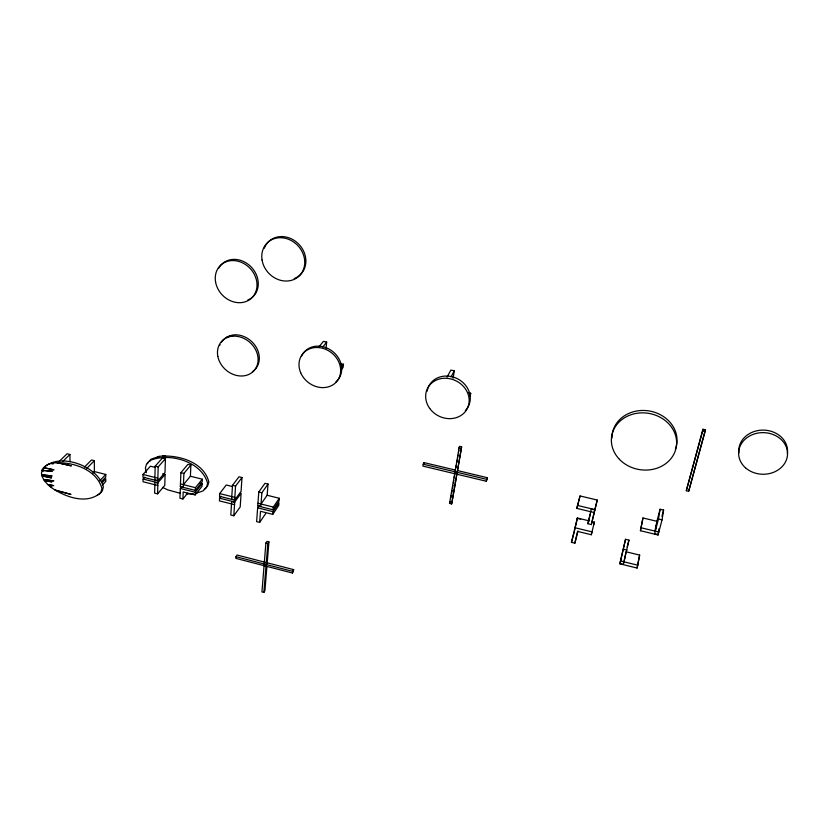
<?xml version="1.0" encoding="UTF-8"?>
<svg xmlns="http://www.w3.org/2000/svg" width="829" height="829" viewBox="0 0 829 829"><rect width="100%" height="100%" fill="white"/><g stroke="black" fill="none" stroke-linecap="round" stroke-linejoin="round"><path stroke-width="1.24" d="M92.62 473.39L94.371 471.577L105.77 474.437L105.76 477.069L101.459 481.639M155.116 467.369L150.422 466.199L143.034 474.468L142.971 477.183L157.779 480.893L165.002 472.54L165.437 458.686L162.484 457.96L155.189 466.188L154.826 479.836L157.79 480.571M144.733 477.203L143.096 479.048L143.044 481.753L157.821 485.462M157.779 480.893L158.173 466.924L165.437 458.686M157.883 483.069L154.919 482.333L154.629 493.1L157.583 493.846L157.893 482.758L165.106 474.395L162.671 473.794M165.106 474.395L164.764 485.4L157.583 493.846M181.872 486.602L180.328 488.488L179.945 498.239L182.919 498.985L187.53 493.286M190.401 476.24L190.888 465.079L187.914 464.344L180.888 472.675L180.349 486.644L195.312 490.395L202.141 481.887L202.276 479.193L190.401 476.24L183.447 484.675M182.919 498.985L183.199 491.939L195.157 494.944L201.975 486.405L202.1 483.711L199.634 483.1M190.888 465.079L183.893 473.421L183.344 487.079L180.359 486.333M195.312 490.395L195.437 487.68L202.276 479.193M195.157 494.944L195.281 492.229L202.1 483.711M232.244 486.488L226.244 484.996L219.675 493.576L219.519 496.302L234.659 500.094L241.063 491.421L241.995 477.535L238.98 476.789L232.503 485.338L231.643 499.017L234.68 499.773M221.032 496.26L219.581 498.177L219.426 500.882L234.534 504.674M234.659 500.094L235.56 486.095L241.995 477.535M233.819 515.762L234.711 501.97L241.115 493.286L240.192 506.975L233.819 515.762L230.814 514.996L231.664 501.524L234.69 502.281M235.954 556.694L235.84 558.373L292.502 573.036L293.694 569.647L237.094 555.026L235.954 556.694L292.668 571.357L293.694 569.647M259.021 505.877L257.653 507.825L256.617 521.628L259.653 522.394L265.746 513.493M267.145 495.265L268.026 484.063L264.979 483.317L258.803 491.97L257.746 505.98L273.062 509.814L279.052 500.985L279.28 498.281L267.145 495.265L261.011 504.022M259.653 522.394L260.503 511.296L272.741 514.374L278.72 505.503L278.948 502.809L272.959 511.659L272.741 514.374M268.026 484.063L261.881 492.737L260.824 506.426L257.767 505.669M267.145 563.72L268.928 541.876L266.979 541.378L265.881 543.047L261.943 591.927L263.85 592.424L264.928 590.704L266.928 566.29M263.85 592.424L267.84 543.544L268.928 541.876M273.062 509.814L273.29 507.089L279.28 498.281M292.502 573.036L292.668 571.357M326.056 348.201L326.667 342.076L323.372 341.341L318.782 347.164M339.952 363.475L343.475 364.273L343.133 367.351L340.957 370.376M705.137 431.474L705.324 429.805L702.899 429.256L686.308 490.727L688.671 491.276L705.137 431.474L702.702 430.925L702.899 429.256M688.671 491.276L705.324 429.805M455.038 469.991L424.013 462.603L423.194 464.209L422.914 466.116L486.271 481.234L486.955 479.576L487.297 477.68L457.515 470.582M423.733 464.509L424.013 462.603M453.121 378.211L454.292 370.843L450.872 370.076L447.08 377.06M656.9 521.296L642.972 517.97L640.423 530.715L658.029 534.954L662.05 519.876L663.583 510.073L660.081 509.244L656.9 521.296L655.273 531.171M658.029 534.954L659.014 528.747M658.122 534.612L654.589 533.762L658.495 519.027L660.081 509.244M654.993 531.285L656.008 525.099M449.536 503.431L459.442 446.313L461.629 446.831L451.67 503.949L449.536 503.431L450.282 501.752M450.903 497.97L451.328 495.452M451.743 492.934L452.157 490.416M452.572 487.898L452.986 485.369M453.401 482.851L453.826 480.333M454.24 477.815L454.655 475.297M455.909 467.732L456.323 465.214M456.738 462.696L457.152 460.178M457.567 457.66L457.981 455.131M458.406 452.613L458.82 450.095M451.67 503.949L461.629 446.831M470.188 396.345L470.706 393.247L468.281 392.697M619.947 563.482L623.387 564.331L628.952 540.125L625.532 539.296L619.864 563.813L637.097 568.052L639.646 555.088L625.999 551.762M637.097 568.052L639.646 555.088M486.271 481.234L487.297 477.68M640.423 530.715L642.972 517.97M624.019 561.824L625.76 553.016M619.864 563.813L625.532 539.296M594.155 512.54L576.808 508.384L580.062 495.96L597.222 500.042L591.336 524.57L587.885 523.731L591.284 509.099L594.756 509.928M580.062 495.96L576.808 508.384M577.989 531.057L574.87 543.192L571.461 542.353L577.378 518.021L589.512 520.944M574.352 531.399L577.378 518.021M42.984 471.649L43.44 469.639M574.87 543.192L577.554 531.399L591.295 534.736L594.362 522.115L591.937 521.524M591.336 524.57L597.222 500.042M591.295 534.736L591.968 531.855L574.777 527.69M593.688 524.975L594.362 522.115M587.885 523.731L590.341 514.073M627.18 547.099L628.952 540.125M661.936 516.312L663.583 510.073M571.461 542.353L574.093 532.57M686.308 490.727L702.702 430.925M147.531 463.774L147.894 462.499M469.691 395.319L470.706 393.247M219.726 345.372L220.089 344.698M221.364 342.325C224.151 337.693 229.519 335.092 234.856 334.812A21.792 18.238 41.8 0 1 257.187 349.061A21.792 18.238 41.8 0 1 252.379 371.744M451.069 376.843L454.292 370.843M227.498 336.771L227.747 337.558L226.545 337.279M341.289 367.278L343.475 364.273M322.864 346.947L326.667 342.076M43.896 467.629C59.761 451.971 98.236 466.178 103.356 486.944L102.309 490.955L99.262 494.157L97.345 495.027M102.35 485.141L105.791 481.473L105.801 478.851L102.361 482.519M99.739 480.82L105.77 474.437M86.444 468.748L94.361 460.675L91.511 459.96L84.444 467.131M204.235 489.359L207.561 486.105L208.856 482.032C203.955 461.805 177.707 454.313 159.137 456.354L158.64 456.789L159.562 457.08L157.728 456.624M62.662 461.556L69.926 454.468L67.087 453.764L58.89 461.722M50.486 486.996C64.403 496.799 86.838 505.421 100.889 492.488L101.936 488.468C96.475 468.893 71.315 461.069 52.89 463.048L52.434 463.484L53.336 463.774C49.129 462.592 44.797 466.002 42.362 469.1L41.45 473.131C42.02 478.986 46.258 483.245 50.424 486.934L52.02 486.81L49.636 486.188M149.748 460.665C169.043 451.96 202.121 461.535 207.644 483.556L206.348 487.639L203.022 490.903L195.706 493.452M51.543 463.318L52.849 463.09M159.095 456.396L151.075 459.193L146.557 463.981L145.407 468.074L146.36 472.675M193.52 493.794L186.307 493.991M42.103 470.25L52.04 471.338L42.082 470.354M41.854 474.758L52.113 475.981L41.864 474.81M43.802 479.535L53.844 480.872L43.864 479.639M47.875 484.509L53.771 485.628L47.999 484.623M149.386 460.955L150.194 461.1M180.349 493.296L167.8 489.898L162.536 487.39M229.985 335.631L232.493 336.087M42.092 475.711L51.543 477.908L42.175 476.022M43.719 467.577L54.02 469.836L43.554 467.763M230.151 335.61L232.617 336.066M44.414 480.468L51.885 481.908L44.455 480.53M162.847 455.795L165.199 456.323M163.085 455.805L165.603 456.364M56.434 462.509L71.335 465.888L56.662 462.509M458.696 447.909L460.893 448.427M658.495 519.027L662.05 519.876M423.194 464.209L486.613 479.328M577.471 505.441L594.839 509.597M641.18 527.793L658.806 532.021M577.305 518.353L580.694 519.172M54.745 489.856L70.973 494.405L55.46 490.333M623.532 549.254L626.993 550.104M620.579 560.984L637.833 565.212M155.189 466.188L158.173 466.924M232.503 485.338L235.56 486.095M180.888 472.675L183.893 473.421M258.803 491.97L261.881 492.737M143.034 474.468L157.852 478.178M219.675 493.576L234.835 497.369M257.954 503.255L273.29 507.089M180.453 483.929L195.437 487.68M219.581 498.177L234.711 501.97M143.096 479.048L157.893 482.758M180.328 488.488L195.281 492.229M257.653 507.825L272.959 511.659M49.978 470.395L52.248 470.965M48.02 476.934L50.289 477.504M265.881 543.047L267.84 543.544M69.926 454.468L70.019 461.732M94.361 460.675L94.371 471.577M611.978 438.054A32.621 28.424 9.2 0 1 649.501 411.008A32.621 28.424 9.2 0 1 675.386 449.111M738.919 452.955A24.383 20.746 1.1 0 1 763.281 430.106A24.383 20.746 1.1 0 1 787.363 453.432M427.142 391.205A22.217 19.564 27.2 0 1 457.39 378.708A22.217 19.564 27.2 0 1 465.359 410.521M301.424 356.48A21.886 18.818 37.6 0 1 332.014 350.957A21.886 18.818 37.6 0 1 335.849 382.003M264.275 248.234A22.932 20.041 46.9 0 1 298.575 243.964A22.932 20.041 46.9 0 1 294.295 278.554M218.711 268.275A22.528 19.212 46.6 0 1 251.767 267.612A22.528 19.212 46.6 0 1 247.591 300.15M618.724 458.572A32.745 28.497 9.3 0 0 674.516 452.8A32.745 28.497 9.3 0 0 638.765 413.049A32.745 28.497 9.3 0 0 618.724 458.572M745.54 467.846A24.466 20.808 1.2 0 0 786.628 459.256A24.466 20.808 1.2 0 0 757.084 433.235A24.466 20.808 1.2 0 0 745.54 467.846M429.723 408.438A22.3 19.606 27.2 0 0 467.235 408.676A22.3 19.606 27.2 0 0 445.287 378.252A22.3 19.606 27.2 0 0 429.723 408.438M300.709 372.77A21.937 18.849 37.6 0 0 336.574 381.723A21.937 18.849 37.6 0 0 322.201 348.18A21.937 18.849 37.6 0 0 300.709 372.77M217.84 356.439A21.834 18.269 41.8 0 0 251.166 373.143A21.834 18.269 41.8 0 0 244.348 338.626A21.834 18.269 41.8 0 0 217.84 356.439M262.057 259.985A22.994 20.072 46.8 0 0 296.865 277.85A22.994 20.072 46.8 0 0 290.844 240.327A22.994 20.072 46.8 0 0 262.057 259.985M215.592 282.098A22.58 19.243 46.6 0 0 249.684 299.632A22.58 19.243 46.6 0 0 243.135 263.156A22.58 19.243 46.6 0 0 215.592 282.098"/></g></svg>
